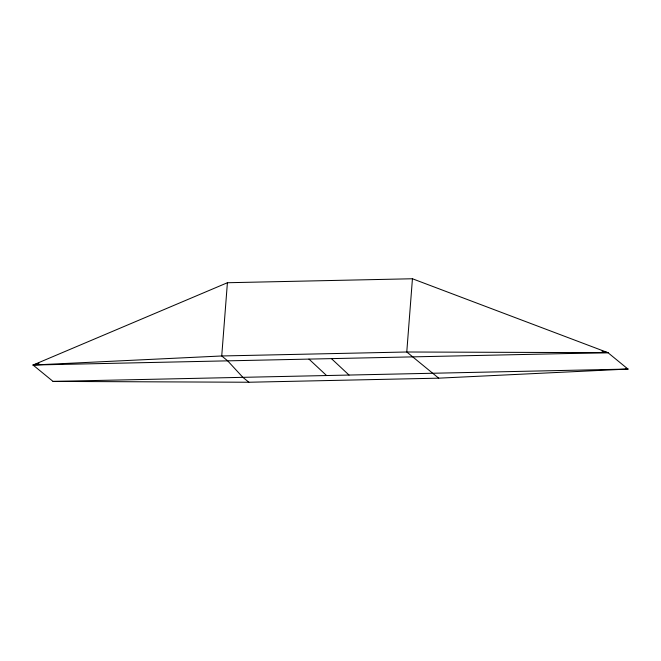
<?xml version="1.0" encoding="UTF-8"?>
<svg xmlns="http://www.w3.org/2000/svg" width="661" height="661" viewBox="0 0 661 661"><rect width="100%" height="100%" fill="white"/><g stroke="black" fill="none" stroke-linecap="round" stroke-linejoin="round"><path stroke-width="0.99" d="M227.409 282.734L221.732 355.973L227.681 360.848L242.876 377.34L248.867 382.24L438.697 378.166L627.95 369.061L607.955 352.677L412.439 278.76L227.409 282.734L33.05 365.029L53.045 381.414L248.867 382.24M412.439 278.76L406.771 351.999L438.697 378.166M601.973 351.148L607.955 352.677L33.05 365.029L38.974 363.253M33.05 365.029L221.732 355.973L406.771 351.999L607.955 352.677M53.045 381.414L627.95 369.061L626.025 368.334M625.959 368.549L627.95 369.061M331.425 358.617L349.025 375.051M308.968 359.105L326.567 375.539"/></g></svg>
